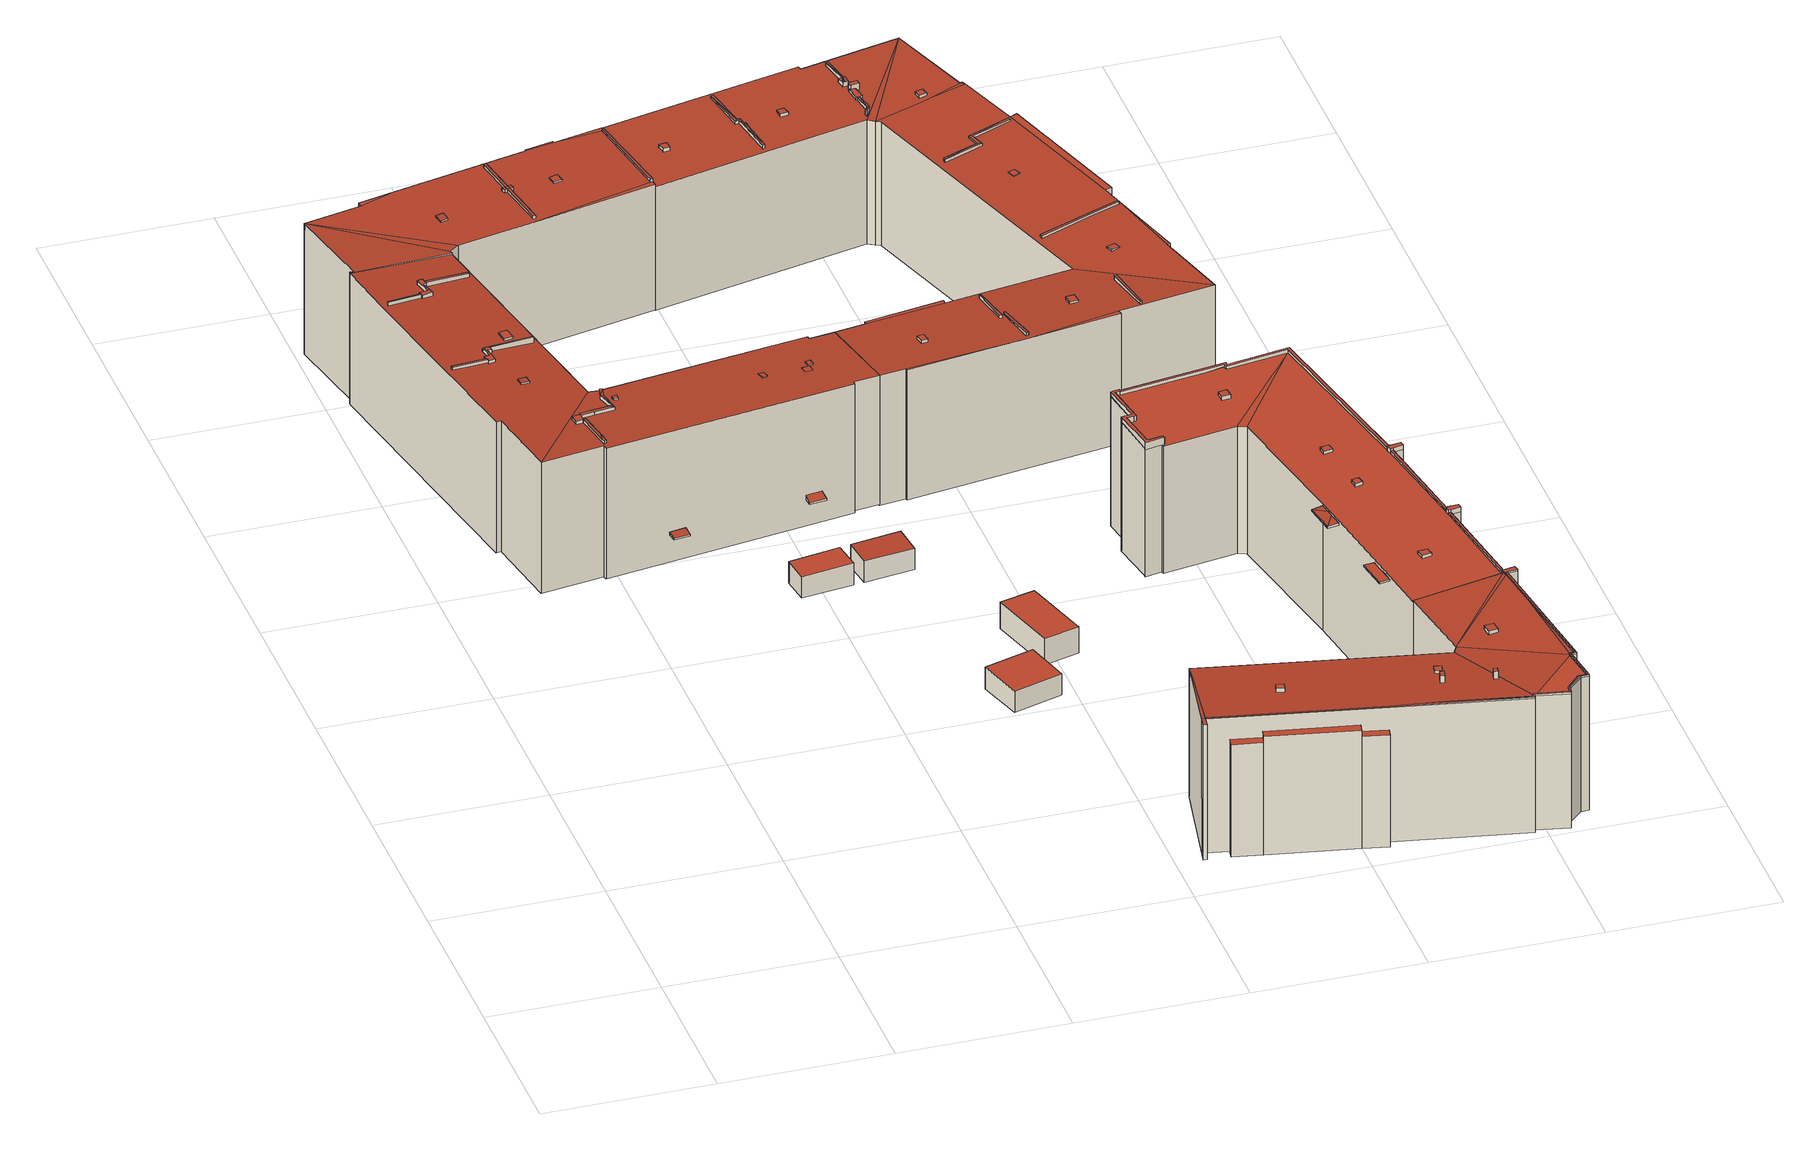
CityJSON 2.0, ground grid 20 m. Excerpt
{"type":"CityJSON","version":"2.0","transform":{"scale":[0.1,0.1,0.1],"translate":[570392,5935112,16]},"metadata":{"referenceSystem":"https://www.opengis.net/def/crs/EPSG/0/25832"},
"CityObjects":{
"building1":{"type":"Building","attributes":{"Grundfläche 2D":"1293.049714","Grundhöhe NN":"17.124"},"children":["building1-1","building1-2","building1-3","building1-4","building1-5","building1-6","building1-7","building1-8","building1-9","building1-10","building1-11","building1-12","building1-13","building1-14","building1-15","building1-16","building1-17","building1-18","building1-19","building1-20","building1-21"],"geometry":[{"type":"Solid","lod":"3","boundaries":[[[[0,1,2,3,4,5,6,7]],[[8,9,10,11,12,13,14,4,3,15,16,17]],[[18,13,12]],[[6,19,20,21,22,23,24,25,26]],[[27,22,21]],[[28,29,30]],[[31,22,27,28,30,32,33,34,35]],[[36,33,32]],[[33,37,38,34]],[[39,31,35]],[[40,41,42,43,44]],[[1,0,7,45,46]],[[2,1,46,47]],[[3,2,47,48]],[[15,3,48,49]],[[16,15,49,50]],[[8,17,16,50,51]],[[9,8,51,52]],[[10,9,52,53]],[[11,10,53,54]],[[12,11,54,55]],[[18,12,55,56]],[[13,18,56,57]],[[14,13,57,58]],[[4,14,58,59]],[[5,4,59,60]],[[20,19,6,26,7,6,5]],[[20,5,60,61,21]],[[27,21,61,62]],[[29,28,27,62,63]],[[30,29,63,64]],[[32,30,64,65]],[[36,32,65,66]],[[33,36,66,67]],[[37,33,67,68]],[[38,37,68,69]],[[34,38,69,70]],[[43,39,35,34,70,71]],[[39,43,42,31]],[[72,22,31,42,41,73]],[[74,24,23,22,72,75]],[[25,24,74,76]],[[26,25,76,45,7]],[[44,43,71,77]],[[40,44,77,78]],[[41,40,78,73]],[[71,70,69,68,67,66,65,64,63,62,61,60,59,58,57,56,55,54,53,52,51,50,49,48,47,46,45,76,74,75,72,73,78,77]]]],"semantics":{"surfaces":[{"type":"RoofSurface"},{"type":"WallSurface"},{"type":"GroundSurface"}],"values":[[0,0,0,0,0,0,0,0,0,0,0,1,1,1,1,1,1,1,1,1,1,1,1,1,1,1,1,1,1,1,1,1,1,1,1,1,1,1,1,1,1,1,1,1,1,1,2]]}}]},
"building1-1":{"type":"BuildingInstallation","parents":["building1"],"geometry":[{"type":"MultiSurface","lod":"3","boundaries":[[[79,80,81,82]],[[80,79,83,84]],[[82,81,85,86]],[[79,82,86,83]],[[81,80,84,85]]],"semantics":{"surfaces":[{"type":"RoofSurface"},{"type":"WallSurface"}],"values":[0,1,1,1,1]}}]},
"building1-2":{"type":"BuildingInstallation","parents":["building1"],"geometry":[{"type":"MultiSurface","lod":"3","boundaries":[[[87,88,89,90]],[[89,88,91]],[[88,87,92,91]],[[87,90,92]]],"semantics":{"surfaces":[{"type":"RoofSurface"},{"type":"WallSurface"}],"values":[0,1,1,1]}}]},
"building1-3":{"type":"BuildingInstallation","parents":["building1"],"geometry":[{"type":"MultiSurface","lod":"3","boundaries":[[[93,94,95,96]],[[97,98,94,93]],[[96,95,99,100]],[[93,96,100,97]],[[98,99,95,94]]],"semantics":{"surfaces":[{"type":"RoofSurface"},{"type":"WallSurface"}],"values":[0,1,1,1,1]}}]},
"building1-4":{"type":"BuildingInstallation","parents":["building1"],"geometry":[{"type":"MultiSurface","lod":"3","boundaries":[[[101,102,103,104]],[[105,106,104,103]],[[106,107,101,104]],[[102,101,107,108]],[[103,102,108,105]]],"semantics":{"surfaces":[{"type":"RoofSurface"},{"type":"WallSurface"}],"values":[0,1,1,1,1]}}]},
"building1-5":{"type":"BuildingInstallation","parents":["building1"],"geometry":[{"type":"MultiSurface","lod":"3","boundaries":[[[109,110,111,112]],[[113,109,112,114]],[[111,115,116,112]],[[116,117,114,112]],[[117,118,113,114]],[[113,118,119,110,109]],[[119,115,111,110]]],"semantics":{"surfaces":[{"type":"RoofSurface"},{"type":"WallSurface"}],"values":[0,0,1,1,1,1,1]}}]},
"building1-6":{"type":"BuildingInstallation","parents":["building1"],"geometry":[{"type":"MultiSurface","lod":"3","boundaries":[[[120,121,122,123]],[[123,122,124,125]],[[120,123,125,126]],[[121,120,126,127]],[[122,121,127,124]]],"semantics":{"surfaces":[{"type":"RoofSurface"},{"type":"WallSurface"}],"values":[0,1,1,1,1]}}]},
"building1-7":{"type":"BuildingInstallation","parents":["building1"],"geometry":[{"type":"MultiSurface","lod":"3","boundaries":[[[128,129,130,131]],[[131,130,132,133]],[[128,131,133,134]],[[129,128,134,135]],[[130,129,135,132]]],"semantics":{"surfaces":[{"type":"RoofSurface"},{"type":"WallSurface"}],"values":[0,1,1,1,1]}}]},
"building1-8":{"type":"BuildingInstallation","parents":["building1"],"geometry":[{"type":"MultiSurface","lod":"3","boundaries":[[[136,137,138,139]],[[140,141,142,143,138,137,144,145,146,147,148,149]],[[150,151,149,148]],[[152,153,137,136]],[[153,154,144,137]],[[154,155,145,144]],[[155,156,146,145]],[[156,157,147,146]],[[157,158,148,147]],[[150,148,158,159]],[[151,150,159,160]],[[160,161,149,151]],[[161,162,140,149]],[[162,163,141,140]],[[163,164,142,141]],[[164,165,143,142]],[[165,166,138,143]],[[166,167,139,138]],[[167,152,136,139]]],"semantics":{"surfaces":[{"type":"RoofSurface"},{"type":"WallSurface"}],"values":[0,0,0,1,1,1,1,1,1,1,1,1,1,1,1,1,1,1,1]}}]},
"building1-9":{"type":"BuildingInstallation","parents":["building1"],"geometry":[{"type":"MultiSurface","lod":"3","boundaries":[[[168,169,170,171]],[[172,173,171,170,174,175,176,177,178,179,180,181]],[[178,182,183,179]],[[184,180,179]],[[185,186,169,168]],[[186,187,170,169]],[[187,188,174,170]],[[188,189,175,174]],[[189,190,176,175]],[[190,191,177,176]],[[191,192,178,177]],[[192,193,182,178]],[[193,194,183,182]],[[183,194,195,184,179]],[[184,195,196,181,180]],[[181,196,197,173,172]],[[197,198,171,173]],[[198,185,168,171]]],"semantics":{"surfaces":[{"type":"RoofSurface"},{"type":"WallSurface"}],"values":[0,0,0,0,1,1,1,1,1,1,1,1,1,1,1,1,1,1]}}]},
"building1-10":{"type":"BuildingInstallation","parents":["building1"],"geometry":[{"type":"MultiSurface","lod":"3","boundaries":[[[199,200,201]],[[200,202,201]],[[203,202,200]],[[204,205,203]],[[205,206,203]],[[206,202,203]],[[205,207,208,209,210,211,206]],[[212,213,199,201]],[[213,214,200,199]],[[214,215,203,200]],[[215,216,204,203]],[[216,217,205,204]],[[207,205,217,218]],[[208,207,218,219]],[[219,220,209,208]],[[220,221,210,209]],[[221,222,206,211,210]],[[222,223,202,206]],[[223,212,201,202]]],"semantics":{"surfaces":[{"type":"RoofSurface"},{"type":"WallSurface"}],"values":[0,0,0,0,0,0,0,1,1,1,1,1,1,1,1,1,1,1,1]}}]},
"building1-11":{"type":"BuildingInstallation","parents":["building1"],"geometry":[{"type":"MultiSurface","lod":"3","boundaries":[[[224,225,226,227]],[[228,229,227,226]],[[224,227,229,230]],[[230,231,225,224]],[[226,225,231,228]]],"semantics":{"surfaces":[{"type":"RoofSurface"},{"type":"WallSurface"}],"values":[0,1,1,1,1]}}]},
"building1-12":{"type":"BuildingInstallation","parents":["building1"],"geometry":[{"type":"MultiSurface","lod":"3","boundaries":[[[232,233,234,235]],[[235,234,236,237]],[[232,235,237,238]],[[233,232,238,239]],[[234,233,239,236]]],"semantics":{"surfaces":[{"type":"RoofSurface"},{"type":"WallSurface"}],"values":[0,1,1,1,1]}}]},
"building1-13":{"type":"BuildingInstallation","parents":["building1"],"geometry":[{"type":"MultiSurface","lod":"3","boundaries":[[[240,241,242,243]],[[243,242,244,245]],[[240,243,245,246]],[[241,240,246,247]],[[242,241,247,244]]],"semantics":{"surfaces":[{"type":"RoofSurface"},{"type":"WallSurface"}],"values":[0,1,1,1,1]}}]},
"building1-14":{"type":"BuildingInstallation","parents":["building1"],"geometry":[{"type":"MultiSurface","lod":"3","boundaries":[[[248,249,250,251]],[[252,249,248,253]],[[254,255,252,253,256]],[[251,250,257,258]],[[258,259,248,251]],[[256,253,260,261]],[[254,256,261,262]],[[263,252,255,254,262,264]],[[257,250,249,265]]],"semantics":{"surfaces":[{"type":"RoofSurface"},{"type":"WallSurface"}],"values":[0,0,0,1,1,1,1,1,1]}}]},
"building1-15":{"type":"BuildingInstallation","parents":["building1"],"geometry":[{"type":"MultiSurface","lod":"3","boundaries":[[[266,267,268,269,270,271]],[[269,268,32,272]],[[273,274,266,271,270,269,272,275]],[[267,266,274,30]],[[268,267,30,32]]],"semantics":{"surfaces":[{"type":"RoofSurface"},{"type":"WallSurface"}],"values":[0,1,1,1,1]}}]},
"building1-16":{"type":"BuildingInstallation","parents":["building1"],"geometry":[{"type":"MultiSurface","lod":"3","boundaries":[[[249,252,276,277,278,279]],[[263,280,276,252]],[[280,281,277,276]],[[281,282,278,277]],[[282,283,279,278]],[[283,265,249,279]]],"semantics":{"surfaces":[{"type":"RoofSurface"},{"type":"WallSurface"}],"values":[0,1,1,1,1,1]}}]},
"building1-17":{"type":"BuildingInstallation","parents":["building1"],"geometry":[{"type":"MultiSurface","lod":"3","boundaries":[[[284,253,248,285]],[[286,260,253,284]],[[259,287,285,248]],[[287,286,284,285]]],"semantics":{"surfaces":[{"type":"RoofSurface"},{"type":"WallSurface"}],"values":[0,1,1,1]}}]},
"building1-18":{"type":"BuildingInstallation","parents":["building1"],"geometry":[{"type":"MultiSurface","lod":"3","boundaries":[[[288,289,290,291]],[[292,293,291,290]],[[293,294,288,291]],[[294,295,289,288]],[[295,292,290,289]],[[295,294,293,292]]],"semantics":{"surfaces":[{"type":"RoofSurface"},{"type":"WallSurface"},{"type":"OuterCeilingSurface"}],"values":[0,1,1,1,1,2]}}]},
"building1-19":{"type":"BuildingInstallation","parents":["building1"],"geometry":[{"type":"MultiSurface","lod":"3","boundaries":[[[296,297,298,299]],[[300,301,299,298]],[[301,302,296,299]],[[302,303,297,296]],[[303,300,298,297]],[[303,302,301,300]]],"semantics":{"surfaces":[{"type":"RoofSurface"},{"type":"WallSurface"},{"type":"OuterCeilingSurface"}],"values":[0,1,1,1,1,2]}}]},
"building1-20":{"type":"BuildingInstallation","parents":["building1"],"geometry":[{"type":"MultiSurface","lod":"3","boundaries":[[[304,305,306,307]],[[308,309,306,305]],[[309,310,307,306]],[[310,311,304,307]],[[311,308,305,304]],[[308,311,310,309]]],"semantics":{"surfaces":[{"type":"RoofSurface"},{"type":"WallSurface"},{"type":"OuterCeilingSurface"}],"values":[0,1,1,1,1,2]}}]},
"building1-21":{"type":"BuildingInstallation","parents":["building1"],"geometry":[{"type":"MultiSurface","lod":"3","boundaries":[[[312,313,314,315]],[[316,317,315,314]],[[317,318,312,315]],[[318,319,313,312]],[[319,316,314,313]],[[319,318,317,316]]],"semantics":{"surfaces":[{"type":"RoofSurface"},{"type":"WallSurface"},{"type":"OuterCeilingSurface"}],"values":[0,1,1,1,1,2]}}]},
"building2":{"type":"Building","attributes":{"Grundfläche 2D":"20.736414","Grundhöhe NN":"17.779"},"geometry":[{"type":"Solid","lod":"3","boundaries":[[[[320,321,322,323]],[[324,325,323,322]],[[325,326,320,323]],[[326,327,321,320]],[[327,324,322,321]],[[327,326,325,324]]]],"semantics":{"surfaces":[{"type":"RoofSurface"},{"type":"WallSurface"},{"type":"GroundSurface"}],"values":[[0,1,1,1,1,2]]}}]},
"building3":{"type":"Building","attributes":{"Grundfläche 2D":"34.767350","Grundhöhe NN":"17.342"},"geometry":[{"type":"Solid","lod":"3","boundaries":[[[[328,329,330,331]],[[332,333,331,330]],[[333,334,328,331]],[[334,335,329,328]],[[335,332,330,329]],[[335,334,333,332]]]],"semantics":{"surfaces":[{"type":"RoofSurface"},{"type":"WallSurface"},{"type":"GroundSurface"}],"values":[[0,1,1,1,1,2]]}}]},
"building4":{"type":"Building","attributes":{"Grundfläche 2D":"20.119684","Grundhöhe NN":"17.721"},"geometry":[{"type":"Solid","lod":"3","boundaries":[[[[336,337,338,339]],[[340,341,339,338]],[[341,342,336,339]],[[342,343,337,336]],[[343,340,338,337]],[[343,342,341,340]]]],"semantics":{"surfaces":[{"type":"RoofSurface"},{"type":"WallSurface"},{"type":"GroundSurface"}],"values":[[0,1,1,1,1,2]]}}]},
"building5":{"type":"Building","attributes":{"Grundfläche 2D":"37.606530","Grundhöhe NN":"17.385"},"geometry":[{"type":"Solid","lod":"3","boundaries":[[[[344,345,346,347]],[[348,349,347,346]],[[349,350,344,347]],[[350,351,345,344]],[[351,348,346,345]],[[351,350,349,348]]]],"semantics":{"surfaces":[{"type":"RoofSurface"},{"type":"WallSurface"},{"type":"GroundSurface"}],"values":[[0,1,1,1,1,2]]}}]},
"building6":{"type":"Building","attributes":{"Grundfläche 2D":"20.871420","Grundhöhe NN":"17.560"},"geometry":[{"type":"Solid","lod":"3","boundaries":[[[[352,353,354,355]],[[356,357,355,354]],[[357,358,352,355]],[[358,359,353,352]],[[359,356,354,353]],[[359,358,357,356]]]],"semantics":{"surfaces":[{"type":"RoofSurface"},{"type":"WallSurface"},{"type":"GroundSurface"}],"values":[[0,1,1,1,1,2]]}}]},
"building7":{"type":"Building","attributes":{"Grundfläche 2D":"1293.870476","Grundhöhe NN":"16.633"},"children":["building7-1","building7-2","building7-3","building7-4","building7-5","building7-6","building7-7","building7-8","building7-9","building7-10","building7-11","building7-12","building7-13","building7-14","building7-15","building7-16","building7-17","building7-18"],"geometry":[{"type":"MultiSurface","lod":"3","boundaries":[[[360,361,362,363,364,365,366,367,368,369,370,371,372,373,374,375,376,377,378,379,380,381,382,383]],[[384,385,386,387,388,361,360]],[[389,390,391]],[[391,390,392,393,394,395,396,397,398,399,400,401,402]],[[390,403,404,392]],[[393,405,406,394]],[[396,407,397]],[[408,409,410]],[[411,412,407,396,413,414,409,408,415,416,417,418,419,420,421,422,423,424,425,426,427,428]],[[429,430,431,432,433,434,435,436,437,438,439,440]],[[441,442,443]],[[443,444,445,446,447,448,449,450,451,452]],[[443,442,444]],[[453,449,448]],[[454,455,456,457,458,459]],[[460,461,462,451,450,456,455]],[[463,464,465,466]],[[461,463,466,467,462]],[[468,469,470,471,472,473]],[[474,470,469,462,467]],[[475,462,469]],[[476,477,478,479]],[[386,480,481,482,387]],[[483,484,485,486]],[[487,488,489,490]],[[474,467,466,372,371,370]],[[466,465,464,374,373,372]],[[376,375,374,464,463,461]],[[460,455,454,377,376,461]],[[378,377,454,459]],[[379,378,459,458]],[[380,379,458,457]],[[457,456,450,381,380]],[[450,449,453,383,382,381]],[[453,448,360,383]],[[446,445,385]],[[360,448,447,446,385,384]],[[445,444,385]],[[444,442,386,385]],[[387,491,492,361,388]],[[492,493,362,361]],[[493,494,363,362]],[[494,495,364,363]],[[495,496,365,364]],[[496,497,366,365]],[[497,498,367,366]],[[498,499,368,367]],[[499,470,369,368]],[[500,435,434,394]],[[501,436,435,500]],[[501,502,437,436]],[[502,416,438,437]],[[410,440,439,415,408]],[[414,429,440,410,409]],[[414,413,396,431,430,429]],[[396,395,432,431]],[[390,389,503,504]],[[403,390,504,505]],[[405,393,506,507]],[[404,403,505,508]],[[392,404,508,509]],[[393,392,509,506]],[[406,405,507,510]],[[394,406,510,511]],[[512,500,394,511,513,514]],[[500,512,514,513,515,501]],[[502,501,515,516]],[[416,502,516,517]],[[417,416,517,518]],[[519,419,418,417,518,520]],[[421,420,419,519,521]],[[423,422,421,521,522]],[[523,426,425,424,423,522,524]],[[428,427,426,523,525]],[[526,407,412,411,527,528]],[[397,407,526,529]],[[411,428,525,527]],[[398,397,529,530,531,532]],[[531,530,533,534,401,400,399,398,532]],[[441,443,452,535,536]],[[490,489,479,478,485,484,537,538,492,491,539,540]],[[493,492,538,541]],[[494,493,541,542]],[[495,494,542,543]],[[496,495,543,544]],[[497,496,544,545]],[[498,497,545,546]],[[499,498,546,547]],[[470,499,547,548]],[[471,470,548,549]],[[472,471,549,550]],[[473,472,550,503]],[[473,503,389,551]],[[473,551,389,391,552,468]],[[468,552,391,402,469]],[[469,402,401,475]],[[475,401,534,553,462]],[[451,462,553,554]],[[452,451,554,535]],[[479,489,488,476]],[[477,476,488,555,556,486]],[[477,486,485,478]],[[539,491,387,482,557]],[[386,442,441,480]],[[480,441,536,558,481]],[[482,481,558,557]],[[483,486,556,559]],[[484,483,559,537]],[[540,560,487,490]],[[488,487,560,555]],[[520,518,517,516,515,513,511,510,507,506,509,508,505,504,503,550,549,548,547,546,545,544,543,542,541,538,537,559,556,555,560,540,539,557,558,536,535,554,553,534,533,530,529,526,528,527,525,523,524,522,521,519]]],"semantics":{"surfaces":[{"type":"RoofSurface"},{"type":"WallSurface"},{"type":"GroundSurface"}],"values":[0,0,0,0,0,0,0,0,0,0,0,0,0,0,0,0,0,0,0,0,0,0,0,0,0,1,1,1,1,1,1,1,1,1,1,1,1,1,1,1,1,1,1,1,1,1,1,1,1,1,1,1,1,1,1,1,1,1,1,1,1,1,1,1,1,1,1,1,1,1,1,1,1,1,1,1,1,1,1,1,1,1,1,1,1,1,1,1,1,1,1,1,1,1,1,1,1,1,1,1,1,1,1,1,1,1,1,1,1,1,2]}}]},
"building7-1":{"type":"BuildingInstallation","parents":["building7"],"geometry":[{"type":"MultiSurface","lod":"3","boundaries":[[[561,562,563,564]],[[564,563,565,566]],[[561,564,566,567]],[[562,561,567,568]],[[568,565,563,562]]],"semantics":{"surfaces":[{"type":"RoofSurface"},{"type":"WallSurface"}],"values":[0,1,1,1,1]}}]},
"building7-2":{"type":"BuildingInstallation","parents":["building7"],"geometry":[{"type":"MultiSurface","lod":"3","boundaries":[[[569,570,571,572]],[[571,570,573,574]],[[392,393,569,572]]],"semantics":{"surfaces":[{"type":"RoofSurface"},{"type":"WallSurface"}],"values":[0,1,1]}}]},
"building7-3":{"type":"BuildingInstallation","parents":["building7"],"geometry":[{"type":"MultiSurface","lod":"3","boundaries":[[[575,576,577,578]],[[578,577,579,580]],[[575,578,580,581]],[[581,582,576,575]],[[577,576,582,579]]],"semantics":{"surfaces":[{"type":"RoofSurface"},{"type":"WallSurface"}],"values":[0,1,1,1,1]}}]},
"building7-4":{"type":"BuildingInstallation","parents":["building7"],"geometry":[{"type":"MultiSurface","lod":"3","boundaries":[[[583,584,585,586,587,588,589,590]],[[405,406,585,584]],[[394,434,433,432,395,591,589,588,587,586,585,406]],[[590,589,591,573]],[[570,590,573]],[[570,569,583,590]],[[583,569,393]],[[393,405,584,583]]],"semantics":{"surfaces":[{"type":"RoofSurface"},{"type":"WallSurface"}],"values":[0,1,1,1,1,1,1,1]}}]},
"building7-5":{"type":"BuildingInstallation","parents":["building7"],"geometry":[{"type":"MultiSurface","lod":"3","boundaries":[[[592,593,594,595]],[[595,594,596,597]],[[592,595,597,598]],[[593,592,598,599]],[[594,593,599,596]]],"semantics":{"surfaces":[{"type":"RoofSurface"},{"type":"WallSurface"}],"values":[0,1,1,1,1]}}]},
"building7-6":{"type":"BuildingInstallation","parents":["building7"],"geometry":[{"type":"MultiSurface","lod":"3","boundaries":[[[600,601,602,603]],[[603,602,604,605]],[[600,603,605,606]],[[601,600,606,607]],[[602,601,607,604]]],"semantics":{"surfaces":[{"type":"RoofSurface"},{"type":"WallSurface"}],"values":[0,1,1,1,1]}}]},
"building7-7":{"type":"BuildingInstallation","parents":["building7"],"geometry":[{"type":"MultiSurface","lod":"3","boundaries":[[[608,552,551,609]],[[552,608,610,391]],[[391,389,551,552]],[[389,390,609,551]]],"semantics":{"surfaces":[{"type":"RoofSurface"},{"type":"WallSurface"}],"values":[0,1,1,1]}}]},
"building7-8":{"type":"BuildingInstallation","parents":["building7"],"geometry":[{"type":"MultiSurface","lod":"3","boundaries":[[[611,612,613,614,615,616]],[[608,609,613,612]],[[403,614,613,609,390]],[[403,404,615,614]],[[404,392,616,615]],[[572,616,392]],[[572,571,611,616]],[[574,610,608,612,611,571]]],"semantics":{"surfaces":[{"type":"RoofSurface"},{"type":"WallSurface"}],"values":[0,1,1,1,1,1,1,1]}}]},
"building7-9":{"type":"BuildingInstallation","parents":["building7"],"geometry":[{"type":"MultiSurface","lod":"3","boundaries":[[[617,618,619,620,621,622,623,624,625,626,627,628,629,630,631,632,633,634,635]],[[636,637,625,624]],[[638,639,640,628,627,626,625,637]],[[629,628,640,641]],[[641,642,630,629]],[[631,630,642,643]],[[632,631,643,644]],[[415,439,633,632,644]],[[634,633,439,438,416,417]],[[417,418,419,617,635,634]],[[420,421,618,617,419]],[[422,423,619,618,421]],[[424,425,426,621,620,619,423]],[[427,428,645,636,624,623,622,621,426]]],"semantics":{"surfaces":[{"type":"RoofSurface"},{"type":"WallSurface"}],"values":[0,1,1,1,1,1,1,1,1,1,1,1,1,1]}}]},
"building7-10":{"type":"BuildingInstallation","parents":["building7"],"geometry":[{"type":"MultiSurface","lod":"3","boundaries":[[[646,647,648,649]],[[649,648,650,651]],[[646,649,651,652]],[[647,646,652,653]],[[648,647,653,650]]],"semantics":{"surfaces":[{"type":"RoofSurface"},{"type":"WallSurface"}],"values":[0,1,1,1,1]}}]},
"building7-11":{"type":"BuildingInstallation","parents":["building7"],"geometry":[{"type":"MultiSurface","lod":"3","boundaries":[[[654,655,656,657]],[[657,656,658,659]],[[654,657,659,660]],[[655,654,660,661]],[[656,655,661,658]]],"semantics":{"surfaces":[{"type":"RoofSurface"},{"type":"WallSurface"}],"values":[0,1,1,1,1]}}]},
"building7-12":{"type":"BuildingInstallation","parents":["building7"],"geometry":[{"type":"MultiSurface","lod":"3","boundaries":[[[662,663,664,665]],[[665,664,666,667]],[[662,665,667,668]],[[663,662,668,669]],[[664,663,669,666]]],"semantics":{"surfaces":[{"type":"RoofSurface"},{"type":"WallSurface"}],"values":[0,1,1,1,1]}}]},
"building7-13":{"type":"BuildingInstallation","parents":["building7"],"geometry":[{"type":"MultiSurface","lod":"3","boundaries":[[[670,671,672,673]],[[674,671,670,675]],[[674,676,672,671]],[[676,677,673,672]],[[675,670,673,677]]],"semantics":{"surfaces":[{"type":"RoofSurface"},{"type":"WallSurface"}],"values":[0,1,1,1,1]}}]},
"building7-14":{"type":"BuildingInstallation","parents":["building7"],"geometry":[{"type":"MultiSurface","lod":"3","boundaries":[[[678,679,680,681]],[[681,680,682,683]],[[678,681,683,684]],[[679,678,684,685]],[[680,679,685,682]]],"semantics":{"surfaces":[{"type":"RoofSurface"},{"type":"WallSurface"}],"values":[0,1,1,1,1]}}]},
"building7-15":{"type":"BuildingInstallation","parents":["building7"],"geometry":[{"type":"MultiSurface","lod":"3","boundaries":[[[686,687,370,369,688,689,690]],[[691,474,370,687]],[[470,471,688,369]],[[471,472,689,688]],[[472,473,690,689]],[[468,686,690,473]],[[469,691,687,686,468]]],"semantics":{"surfaces":[{"type":"RoofSurface"},{"type":"WallSurface"}],"values":[0,1,1,1,1,1,1]}}]},
"building7-16":{"type":"BuildingInstallation","parents":["building7"],"geometry":[{"type":"MultiSurface","lod":"3","boundaries":[[[692,693,694,695,696,697]],[[696,695,698,699]],[[697,696,699,700]],[[692,697,700,701]],[[694,693,692,701,698,695]],[[700,699,698,701]]],"semantics":{"surfaces":[{"type":"RoofSurface"},{"type":"WallSurface"},{"type":"OuterCeilingSurface"}],"values":[0,1,1,1,1,2]}}]},
"building7-17":{"type":"BuildingInstallation","parents":["building7"],"geometry":[{"type":"MultiSurface","lod":"3","boundaries":[[[702,703,704]],[[705,703,702,706]],[[705,706,532]],[[702,704,707,531,706]],[[531,532,706]],[[705,532,531,708]],[[703,705,708,709]],[[704,703,709,707]],[[531,707,709,708]]],"semantics":{"surfaces":[{"type":"RoofSurface"},{"type":"WallSurface"},{"type":"OuterCeilingSurface"}],"values":[0,0,0,1,1,1,1,1,2]}}]},
"building7-18":{"type":"BuildingInstallation","parents":["building7"],"geometry":[{"type":"MultiSurface","lod":"3","boundaries":[[[710,711,712,713,512,714]],[[715,514,512,713]],[[514,716,714,512]],[[716,717,710,714]],[[717,718,711,710]],[[718,719,712,711]],[[719,715,713,712]],[[715,719,718,717,716,514]]],"semantics":{"surfaces":[{"type":"RoofSurface"},{"type":"WallSurface"},{"type":"OuterCeilingSurface"}],"values":[0,1,1,1,1,1,1,2]}}]},
"building8":{"type":"Building","attributes":{"Grundfläche 2D":"1310.172538","Grundhöhe NN":"17.004"},"children":["building8-1","building8-2","building8-3","building8-4","building8-5","building8-6","building8-7","building8-8","building8-9","building8-10","building8-11","building8-12","building8-13","building8-14","building8-15","building8-16","building8-17","building8-18"],"geometry":[{"type":"Solid","lod":"3","boundaries":[[[[720,721,722,723,724,725,726,727,728,729]],[[730,727,726]],[[731,727,730,732,733]],[[734,731,733]],[[735,731,734]],[[736,734,733,732,730,737,738,739,740,741,742]],[[743,744,745,746]],[[747,748,749,739,738,743,746,11,10]],[[750,748,747]],[[751,749,748]],[[752,741,740]],[[742,753,754,736]],[[723,722,755,756]],[[724,723,756,757]],[[725,724,757,758]],[[722,721,759,755]],[[760,726,725,758]],[[730,726,760,761]],[[735,734,762,763]],[[731,735,763,764]],[[727,731,764,765]],[[728,727,765,766]],[[729,728,766,767]],[[721,720,729,767,759]],[[737,730,761,768]],[[738,737,768,769]],[[743,738,769,770]],[[744,743,770,771]],[[745,744,771,772]],[[746,745,772,773]],[[11,746,773,774]],[[10,11,774,775]],[[747,10,775,776]],[[750,747,776,777]],[[751,748,750,777,778]],[[749,751,778,779]],[[739,749,779,780]],[[740,739,780,781]],[[752,740,781,782]],[[742,741,752,782,783]],[[753,742,783,784]],[[754,753,784,785]],[[736,754,785,786]],[[734,736,786,762]],[[761,760,758,757,756,755,759,767,766,765,764,763,762,786,785,784,783,782,781,780,779,778,777,776,775,774,773,772,771,770,769,768]]]],"semantics":{"surfaces":[{"type":"RoofSurface"},{"type":"WallSurface"},{"type":"GroundSurface"}],"values":[[0,0,0,0,0,0,0,0,0,0,0,0,1,1,1,1,1,1,1,1,1,1,1,1,1,1,1,1,1,1,1,1,1,1,1,1,1,1,1,1,1,1,1,1,2]]}}]},
"building8-1":{"type":"BuildingInstallation","parents":["building8"],"geometry":[{"type":"MultiSurface","lod":"3","boundaries":[[[787,788,789,790]],[[788,787,791]],[[792,793,791,787,790,794]],[[793,795,788,791]],[[795,796,789,788]]],"semantics":{"surfaces":[{"type":"RoofSurface"},{"type":"WallSurface"}],"values":[0,0,1,1,1]}}]},
"building8-2":{"type":"BuildingInstallation","parents":["building8"],"geometry":[{"type":"MultiSurface","lod":"3","boundaries":[[[797,798,799,800,801]],[[802,803,804,799,798,797,805]],[[800,799,804,806,807,808]],[[808,809,801,800]],[[809,805,797,801]]],"semantics":{"surfaces":[{"type":"RoofSurface"},{"type":"WallSurface"}],"values":[0,1,1,1,1]}}]},
"building8-3":{"type":"BuildingInstallation","parents":["building8"],"geometry":[{"type":"MultiSurface","lod":"3","boundaries":[[[810,811,812,813]],[[813,812,814,815]],[[810,813,815,816]],[[811,810,816,817]],[[812,811,817,814]]],"semantics":{"surfaces":[{"type":"RoofSurface"},{"type":"WallSurface"}],"values":[0,1,1,1,1]}}]},
"building8-4":{"type":"BuildingInstallation","parents":["building8"],"geometry":[{"type":"MultiSurface","lod":"3","boundaries":[[[818,819,820]],[[821,819,818]],[[821,822,823,819]],[[822,824,825,823]],[[824,826,827,825]],[[828,829,826]],[[829,830,826]],[[830,827,826]],[[830,831,832,827]],[[818,820,833,834]],[[834,835,821,818]],[[822,821,835,836]],[[836,837,838,828,826,824,822]],[[838,839,829,828]],[[839,840,830,829]],[[840,841,831,830]],[[841,842,832,831]],[[842,843,827,832]],[[827,843,844,823,825]],[[844,845,819,823]],[[845,833,820,819]]],"semantics":{"surfaces":[{"type":"RoofSurface"},{"type":"WallSurface"}],"values":[0,0,0,0,0,0,0,0,0,1,1,1,1,1,1,1,1,1,1,1,1]}}]},
"building8-5":{"type":"BuildingInstallation","parents":["building8"],"geometry":[{"type":"MultiSurface","lod":"3","boundaries":[[[846,847,848]],[[849,847,846]],[[850,846,851]],[[849,846,850]],[[852,853,846,848]],[[853,854,851,846]],[[854,855,850,851]],[[855,856,849,850]],[[856,857,847,849]]],"semantics":{"surfaces":[{"type":"RoofSurface"},{"type":"WallSurface"}],"values":[0,0,0,0,1,1,1,1,1]}}]},
"building8-6":{"type":"BuildingInstallation","parents":["building8"],"geometry":[{"type":"MultiSurface","lod":"3","boundaries":[[[858,859,860,790]],[[858,790,789]],[[861,789,862]],[[858,789,861]],[[863,794,790,860]],[[796,864,862,789]],[[864,865,861,862]],[[861,865,866,859,858]],[[866,863,860,859]]],"semantics":{"surfaces":[{"type":"RoofSurface"},{"type":"WallSurface"}],"values":[0,0,0,0,1,1,1,1,1]}}]},
"building8-7":{"type":"BuildingInstallation","parents":["building8"],"geometry":[{"type":"MultiSurface","lod":"3","boundaries":[[[867,868,869,870,806,804,803,871,872]],[[802,873,871,803]],[[873,874,875,867,872,871]],[[852,848,847,857,876,870,869,868,867,875]],[[876,807,806,870]]],"semantics":{"surfaces":[{"type":"RoofSurface"},{"type":"WallSurface"}],"values":[0,1,1,1,1]}}]},
"building8-8":{"type":"BuildingInstallation","parents":["building8"],"geometry":[{"type":"MultiSurface","lod":"3","boundaries":[[[877,878,879,880]],[[880,879,881,882]],[[882,883,877,880]],[[878,877,883,884]],[[884,881,879,878]]],"semantics":{"surfaces":[{"type":"RoofSurface"},{"type":"WallSurface"}],"values":[0,1,1,1,1]}}]},
"building8-9":{"type":"BuildingInstallation","parents":["building8"],"geometry":[{"type":"MultiSurface","lod":"3","boundaries":[[[885,886,887,888]],[[888,887,889,890]],[[890,891,885,888]],[[891,892,886,885]],[[887,886,892,889]]],"semantics":{"surfaces":[{"type":"RoofSurface"},{"type":"WallSurface"}],"values":[0,1,1,1,1]}}]},
"building8-10":{"type":"BuildingInstallation","parents":["building8"],"geometry":[{"type":"MultiSurface","lod":"3","boundaries":[[[893,894,895,896,897,898,899,900]],[[901,902,898,897,896]],[[903,900,899,898,902,904]],[[903,905,893,900]],[[894,893,905,906,901,896,895]]],"semantics":{"surfaces":[{"type":"RoofSurface"},{"type":"WallSurface"}],"values":[0,1,1,1,1]}}]},
"building8-11":{"type":"BuildingInstallation","parents":["building8"],"geometry":[{"type":"MultiSurface","lod":"3","boundaries":[[[907,908,909,910]],[[910,909,911,912]],[[907,910,912,913]],[[908,907,913,914]],[[909,908,914,911]]],"semantics":{"surfaces":[{"type":"RoofSurface"},{"type":"WallSurface"}],"values":[0,1,1,1,1]}}]},
"building8-12":{"type":"BuildingInstallation","parents":["building8"],"geometry":[{"type":"MultiSurface","lod":"3","boundaries":[[[915,916,917,918]],[[918,917,919,920]],[[915,918,920,921]],[[916,915,921,922]],[[917,916,922,919]]],"semantics":{"surfaces":[{"type":"RoofSurface"},{"type":"WallSurface"}],"values":[0,1,1,1,1]}}]},
"building8-13":{"type":"BuildingInstallation","parents":["building8"],"geometry":[{"type":"MultiSurface","lod":"3","boundaries":[[[923,924,925,926]],[[926,925,927,928]],[[923,926,928,929]],[[924,923,929,930]],[[925,924,930,927]]],"semantics":{"surfaces":[{"type":"RoofSurface"},{"type":"WallSurface"}],"values":[0,1,1,1,1]}}]},
"building8-14":{"type":"BuildingInstallation","parents":["building8"],"geometry":[{"type":"MultiSurface","lod":"3","boundaries":[[[931,932,933,934]],[[934,933,935,936]],[[931,934,936,937]],[[932,931,937,938]],[[933,932,938,935]]],"semantics":{"surfaces":[{"type":"RoofSurface"},{"type":"WallSurface"}],"values":[0,1,1,1,1]}}]},
"building8-15":{"type":"BuildingInstallation","parents":["building8"],"geometry":[{"type":"MultiSurface","lod":"3","boundaries":[[[939,940,941,942,943]],[[944,941,940,945]],[[944,946,942,941]],[[946,947,948,939,943,942]],[[948,945,940,939]]],"semantics":{"surfaces":[{"type":"RoofSurface"},{"type":"WallSurface"}],"values":[0,1,1,1,1]}}]},
"building8-16":{"type":"BuildingInstallation","parents":["building8"],"geometry":[{"type":"MultiSurface","lod":"3","boundaries":[[[949,950,951,952,953]],[[954,955,953,952]],[[955,956,949,953]],[[949,956,957,951,950]],[[957,954,952,951]]],"semantics":{"surfaces":[{"type":"RoofSurface"},{"type":"WallSurface"}],"values":[0,1,1,1,1]}}]},
"building8-17":{"type":"BuildingInstallation","parents":["building8"],"geometry":[{"type":"MultiSurface","lod":"3","boundaries":[[[958,959,960]],[[961,958,960,962,963]],[[964,961,963,965]],[[966,965,967]],[[964,965,966]],[[968,969,960,959]],[[969,970,971,963,962,960]],[[971,972,965,963]],[[972,973,967,965]],[[973,974,966,967]],[[974,975,964,966]],[[975,976,961,964]],[[976,977,968,959,958,961]]],"semantics":{"surfaces":[{"type":"RoofSurface"},{"type":"WallSurface"}],"values":[0,0,0,0,0,1,1,1,1,1,1,1,1]}}]},
"building8-18":{"type":"BuildingInstallation","parents":["building8"],"geometry":[{"type":"MultiSurface","lod":"3","boundaries":[[[978,979,980,981,982]],[[983,984,982,981]],[[982,984,985,979,978]],[[985,986,980,979]],[[986,983,981,980]]],"semantics":{"surfaces":[{"type":"RoofSurface"},{"type":"WallSurface"}],"values":[0,1,1,1,1]}}]}
},
"vertices":[
[39,1124,178],[87,868,178],[93,869,178],[109,777,178],[203,909,169],[146,1213,169],[29,1197,178],[26,1196,178],[478,828,176],[478,832,176],[509,836,176],[492,944,168],[462,940,168],[461,945,167],[215,908,169],[183,788,178],[184,783,178],[439,822,176],[462,945,167],[31,1197,178],[146,1213,171],[145,1216,171],[9,1306,178],[31,1199,178],[31,1198,178],[26,1198,179],[26,1196,179],[157,1225,171],[250,1245,171],[395,1277,171],[394,1283,171],[78,1321,178],[371,1385,178],[313,1379,178],[280,1372,178],[121,1337,178],[370,1391,178],[312,1381,178],[279,1374,178],[77,1327,178],[57,1326,121],[59,1317,121],[78,1321,121],[77,1327,121],[77,1330,121],[26,1196,11],[87,868,11],[93,869,11],[109,777,11],[183,788,11],[184,783,11],[478,828,11],[478,832,11],[509,836,11],[492,944,11],[462,940,11],[462,945,11],[461,945,11],[215,908,11],[203,909,11],[146,1213,11],[145,1216,11],[157,1225,11],[395,1277,11],[394,1283,11],[371,1385,11],[370,1391,11],[313,1379,11],[312,1381,11],[279,1374,11],[280,1372,11],[77,1327,11],[9,1306,11],[59,1317,11],[31,1198,11],[31,1199,11],[26,1198,11],[77,1330,11],[57,1326,11],
[389,874,173],[395,875,173],[393,883,173],[387,883,173],[389,874,172],[395,875,172],[393,883,172],[387,883,172],
[444,881,173],[435,880,173],[436,870,173],[445,871,173],[435,880,172],[444,881,172],
[443,883,173],[449,884,173],[448,892,173],[442,891,173],[443,883,172],[449,884,172],[448,892,171],[442,891,171],
[157,1031,174],[155,1045,174],[145,1043,174],[147,1029,174],[145,1043,171],[147,1029,171],[157,1031,171],[155,1045,171],
[184,797,181],[185,793,181],[188,794,181],[186,806,181],[178,845,178],[181,846,178],[188,794,177],[186,806,176],[181,846,173],[178,845,173],[185,793,177],
[179,846,177],[178,857,177],[169,856,177],[170,845,177],[169,856,173],[170,845,173],[179,846,173],[178,857,173],
[137,937,176],[147,939,175],[146,948,175],[136,946,176],[146,948,173],[136,946,174],[137,937,174],[147,939,173],
[46,1123,182],[86,1132,179],[86,1134,179],[46,1125,182],[96,1161,179],[90,1160,179],[95,1138,179],[85,1137,179],[87,1130,179],[99,1133,179],[94,1151,179],[98,1152,179],[98,1154,179],[97,1157,179],[150,1164,174],[149,1167,174],[46,1123,178],[86,1132,175],[87,1130,175],[99,1133,174],[94,1151,174],[98,1152,173],[98,1154,173],[150,1164,169],[149,1167,169],[97,1157,173],[96,1161,173],[90,1160,174],[95,1138,174],[85,1137,175],[86,1134,175],[46,1125,178],
[73,984,181],[74,981,181],[116,989,178],[115,992,178],[115,996,178],[114,996,178],[116,986,178],[124,988,178],[121,1007,178],[126,1007,178],[125,1011,178],[120,1013,178],[119,1006,178],[120,997,178],[177,1019,177],[176,1022,176],[117,1012,178],[73,984,178],[74,981,178],[116,989,174],[116,986,174],[124,988,174],[121,1007,174],[126,1007,173],[125,1011,173],[177,1019,169],[176,1022,169],[117,1012,174],[120,997,174],[114,996,174],[115,992,174],
[214,900,176],[211,889,176],[217,899,176],[214,888,176],[216,865,177],[212,865,177],[212,862,178],[218,860,177],[195,860,178],[178,858,178],[179,855,177],[194,857,177],[213,860,177],[217,899,170],[214,900,170],[211,889,170],[216,865,172],[212,865,172],[212,862,172],[195,860,172],[178,858,173],[179,855,173],[194,857,173],[218,860,173],[214,888,171],
[223,887,173],[224,882,173],[229,882,173],[229,888,173],[229,882,171],[229,888,171],[223,887,171],[224,882,171],
[160,1272,176],[158,1282,177],[149,1280,177],[151,1270,176],[149,1280,174],[151,1270,174],[160,1272,174],[158,1282,174],
[290,1307,176],[300,1309,176],[298,1320,176],[288,1317,176],[298,1320,175],[288,1317,175],[290,1307,174],[300,1309,174],
[236,1309,179],[239,1310,179],[229,1355,182],[226,1354,182],[240,1305,179],[237,1304,179],[252,1251,175],[252,1252,175],[249,1251,175],[229,1355,178],[226,1354,178],[236,1309,175],[237,1304,175],[249,1251,171],[252,1251,171],[240,1305,175],[252,1252,171],[239,1310,175],
[391,1282,175],[394,1283,175],[371,1385,181],[369,1384,181],[390,1287,175],[391,1285,175],[369,1384,178],[391,1285,171],[391,1282,171],[390,1287,171],
[244,1305,179],[244,1306,179],[243,1310,179],[243,1311,179],[244,1305,175],[244,1306,175],[243,1310,175],[243,1311,175],
[234,1303,179],[232,1308,179],[234,1303,175],[232,1308,175],
[421,808,47],[441,811,47],[439,822,51],[420,819,51],[439,822,45],[420,819,45],[421,808,45],[441,811,45],
[261,783,48],[280,786,48],[278,797,50],[259,794,50],[278,797,46],[259,794,46],[261,783,46],[280,786,46],
[283,1387,40],[286,1376,44],[305,1380,44],[303,1391,40],[286,1376,38],[305,1380,38],[303,1391,38],[283,1387,38],
[118,1348,49],[121,1337,51],[140,1341,51],[138,1353,49],[140,1341,47],[138,1353,47],[118,1348,47],[121,1337,47],
[370,674,45],[431,682,46],[426,716,46],[366,707,45],[426,716,18],[366,707,18],[370,674,18],[431,682,18],
[522,396,40],[581,414,40],[565,468,41],[506,450,41],[565,468,13],[506,450,13],[522,396,13],[581,414,13],
[444,685,44],[503,693,44],[498,727,46],[439,718,46],[498,727,17],[439,718,17],[444,685,17],[503,693,17],
[581,475,48],[623,487,47],[599,570,47],[557,558,48],[599,570,14],[557,558,14],[581,475,14],[623,487,14],
[507,1012,42],[541,1017,42],[532,1077,42],[498,1072,42],[532,1077,16],[498,1072,16],[507,1012,16],[541,1017,16],
[898,31,179],[987,12,179],[988,17,179],[1027,9,179],[1029,19,179],[1046,36,179],[1056,37,179],[1050,82,179],[1056,83,179],[1033,257,179],[1031,257,179],[1031,255,179],[1039,195,179],[1054,85,179],[1054,84,179],[1050,84,179],[1048,84,179],[1054,38,179],[1044,38,179],[1027,20,179],[1026,12,179],[987,19,179],[986,17,179],[985,14,179],[834,43,178],[638,81,178],[637,80,178],[637,79,178],[832,41,178],[1032,263,173],[1012,393,173],[1029,263,173],[1011,400,173],[990,529,173],[989,535,173],[986,534,172],[942,753,172],[858,632,168],[890,463,168],[896,425,168],[913,317,168],[924,247,168],[1030,260,173],[1024,395,173],[1023,401,173],[1002,531,173],[1001,537,173],[848,636,168],[847,742,172],[868,745,173],[868,746,173],[761,622,168],[763,622,168],[871,742,172],[869,742,172],[745,727,172],[745,730,172],[745,731,173],[738,730,173],[735,729,173],[735,725,172],[743,680,170],[735,678,170],[731,678,170],[732,673,170],[740,625,168],[740,621,168],[744,622,168],[760,625,168],[869,742,176],[871,742,176],[942,753,176],[986,534,176],[988,535,176],[989,535,176],[945,757,176],[871,745,176],[871,749,176],[745,730,176],[745,727,176],[868,746,176],[633,80,177],[637,80,177],[653,183,171],[638,81,177],[662,76,177],[663,76,177],[834,43,177],[898,31,177],[986,17,177],[987,19,177],[935,135,170],[654,190,170],[985,14,177],[1054,38,177],[1048,81,177],[990,18,177],[1026,12,177],[1027,20,177],[1044,38,177],[1048,83,177],[1048,84,177],[940,145,170],[1050,84,177],[1054,84,177],[1054,85,177],[1039,195,177],[1031,255,177],[1029,263,177],[1030,260,177],[1033,257,177],[1045,259,177],[1044,265,177],[1032,263,177],[1031,257,177],[924,247,170],[696,57,157],[800,37,157],[802,47,157],[698,67,157],[633,80,178],[631,67,178],[635,66,178],[830,31,149],[832,41,149],[802,47,149],[800,37,149],[661,63,149],[696,57,149],[698,67,149],[663,74,149],[637,79,177],[987,12,177],[988,17,177],[1027,9,177],[1029,19,177],[1046,36,177],[1056,37,177],[1050,82,177],[1056,83,177],[945,757,173],[871,745,173],[871,749,173],[1032,263,6],[1012,393,6],[1024,395,6],[990,529,6],[1002,531,6],[1023,401,6],[1011,400,6],[1001,537,6],[989,535,6],[945,757,117],[945,757,6],[945,757,115],[871,745,6],[871,749,6],[745,730,6],[745,731,6],[735,729,6],[738,730,6],[743,680,6],[731,678,6],[740,621,6],[740,625,6],[760,625,6],[848,636,6],[761,622,6],[763,622,6],[858,632,6],[890,463,6],[890,463,162],[890,463,165],[896,425,6],[924,247,6],[654,190,6],[633,80,6],[832,41,6],[987,12,6],[637,79,6],[663,74,6],[988,17,6],[1027,9,6],[1029,19,6],[1046,36,6],[1056,37,6],[1050,82,6],[1056,83,6],[1033,257,6],[1045,259,6],[1044,265,6],[1032,263,176],[1029,263,176],[940,145,6],[935,135,6],[696,57,6],[800,37,6],[635,66,6],[631,67,6],[830,31,6],[661,63,6],
[736,109,179],[738,117,179],[729,119,179],[727,111,179],[729,119,174],[727,111,174],[736,109,174],[738,117,174],
[990,529,176],[987,528,176],[1009,399,176],[1011,400,176],[987,528,172],[1009,399,172],
[932,480,174],[941,482,174],[939,491,174],[931,490,174],[939,491,170],[931,490,170],[932,480,170],[941,482,170],
[990,529,179],[1002,531,179],[1001,537,179],[989,535,179],[988,535,179],[986,534,179],[985,534,179],[987,528,179],[985,534,172],
[857,688,175],[856,699,175],[846,697,175],[847,687,175],[846,697,171],[847,687,170],[857,688,170],[856,699,171],
[919,552,174],[930,554,174],[928,563,174],[918,561,174],[928,563,170],[918,561,170],[919,552,170],[930,554,170],
[1010,393,176],[1012,393,176],[1010,393,172],
[1009,399,179],[1010,393,179],[1012,393,179],[1024,395,179],[1023,401,179],[1011,400,179],
[735,729,177],[743,680,177],[731,678,177],[740,625,177],[740,621,177],[760,625,177],[762,625,177],[763,625,177],[762,629,177],[760,628,177],[759,628,177],[744,626,177],[736,674,177],[744,675,177],[747,676,177],[739,726,177],[745,727,177],[745,731,177],[738,730,177],[763,625,168],[762,629,168],[760,628,168],[759,628,168],[744,626,168],[736,674,170],[744,675,170],[747,676,170],[739,726,172],[762,625,168],
[958,323,174],[969,325,174],[967,334,174],[956,333,174],[967,334,170],[956,333,170],[958,323,170],[969,325,170],
[900,75,184],[905,74,184],[907,83,184],[902,83,184],[907,83,174],[902,83,174],[900,75,175],[905,74,175],
[979,153,178],[990,154,178],[989,166,178],[978,165,178],[989,166,174],[978,165,173],[979,153,173],[990,154,174],
[903,107,176],[901,98,176],[909,96,176],[911,105,176],[901,98,173],[903,107,172],[909,96,173],[911,105,172],
[957,65,184],[962,65,184],[963,71,184],[959,72,184],[963,71,174],[959,72,174],[957,65,175],[962,65,175],
[1029,263,179],[1030,257,179],[1045,259,179],[1044,265,179],[1032,263,179],[1030,257,177],
[915,303,164],[913,317,164],[911,327,164],[909,340,164],[897,339,164],[903,301,164],[909,340,162],[897,339,162],[903,301,162],[915,303,162],
[893,441,165],[883,423,164],[896,425,165],[877,461,164],[892,450,165],[896,425,162],[877,461,162],[883,423,162],
[958,741,117],[953,770,117],[914,764,117],[916,752,117],[948,739,117],[916,752,115],[948,739,115],[958,741,115],[953,770,115],[914,764,115],
[500,1422,176],[370,1393,176],[370,1391,176],[371,1385,176],[394,1283,168],[395,1277,168],[651,1335,168],[729,1468,176],[610,1441,176],[609,1446,176],[659,1330,168],[765,1363,176],[718,1346,172],[727,1349,173],[770,1360,176],[768,1365,176],[796,1283,176],[665,1327,168],[774,987,168],[906,899,176],[881,991,176],[858,1087,176],[850,1114,176],[623,964,168],[622,969,168],[529,954,168],[530,950,168],[539,840,176],[683,858,176],[792,881,176],[540,837,176],[793,875,176],[885,992,176],[858,1117,176],[805,1287,176],[370,1391,10],[371,1385,10],[394,1283,10],[395,1277,10],[370,1393,10],[651,1335,10],[659,1330,10],[770,1360,10],[768,1365,10],[765,1363,10],[729,1468,10],[610,1441,10],[609,1446,10],[665,1327,10],[774,987,10],[623,964,10],[622,969,10],[529,954,10],[530,950,10],[492,944,10],[509,836,10],[539,840,10],[540,837,10],[793,875,10],[792,881,10],[906,899,10],[881,991,10],[885,992,10],[850,1114,10],[858,1117,10],[805,1287,10],[796,1283,10],
[648,1410,178],[638,1440,180],[646,1409,178],[648,1409,178],[641,1440,180],[648,1410,173],[641,1440,175],[648,1409,173],[638,1440,175],[646,1409,173],
[649,1394,180],[649,1389,180],[650,1388,180],[660,1390,180],[659,1396,180],[649,1389,172],[649,1389,175],[650,1388,175],[649,1394,172],[655,1389,175],[655,1389,172],[660,1390,172],[659,1396,172],
[430,1336,176],[429,1345,176],[420,1344,176],[422,1335,176],[420,1344,172],[422,1335,171],[430,1336,171],[429,1345,172],
[501,1415,179],[515,1367,176],[504,1416,179],[512,1363,176],[516,1364,176],[518,1367,176],[518,1357,176],[519,1365,176],[519,1350,176],[520,1357,176],[527,1313,173],[530,1314,173],[522,1351,176],[523,1351,176],[522,1358,176],[504,1416,176],[501,1415,176],[512,1363,172],[516,1364,172],[518,1357,171],[527,1313,168],[530,1314,168],[522,1351,171],[523,1351,171],[522,1358,171],[520,1357,171],[518,1367,172],[515,1367,172],
[656,1351,174],[655,1372,174],[652,1372,174],[659,1351,175],[654,1342,174],[652,1344,174],[652,1372,170],[656,1351,169],[652,1344,168],[654,1342,168],[659,1351,169],[655,1372,170],
[647,1399,178],[651,1400,178],[650,1410,178],[644,1399,178],[642,1408,178],[650,1410,173],[642,1408,173],[644,1399,172],[651,1400,172],
[651,1372,175],[652,1372,175],[655,1372,175],[658,1373,175],[648,1389,175],[648,1388,175],[648,1389,172],[648,1388,172],[651,1372,170],[658,1373,170],
[716,1353,176],[725,1355,176],[723,1364,176],[714,1362,176],[723,1364,173],[714,1362,172],[716,1353,172],[725,1355,173],
[572,1365,175],[570,1374,175],[562,1373,175],[563,1364,175],[562,1373,172],[563,1364,171],[572,1365,171],[570,1374,172],
[760,1053,172],[825,1074,177],[853,1082,179],[856,1083,179],[855,1084,179],[855,1086,179],[828,1078,177],[759,1057,172],[856,1083,176],[855,1086,176],[759,1057,169],[828,1078,174],[760,1053,169],[825,1074,174],
[757,915,176],[756,926,176],[746,925,176],[747,914,176],[746,925,172],[747,914,173],[757,915,173],[756,926,172],
[818,887,179],[820,888,179],[811,948,177],[808,948,177],[811,948,172],[808,948,172],[818,887,176],[820,888,176],
[822,1002,174],[832,1005,174],[829,1013,174],[819,1010,174],[829,1013,173],[819,1010,172],[822,1002,172],[832,1005,173],
[766,1175,173],[774,1178,173],[771,1187,173],[763,1184,173],[771,1187,172],[763,1184,172],[766,1175,172],[774,1178,172],
[578,898,177],[570,897,177],[572,887,177],[579,888,177],[578,897,177],[572,887,173],[570,897,173],[579,888,173],[578,897,173],[578,898,172],
[674,917,175],[674,912,175],[682,863,180],[685,864,180],[676,918,175],[685,864,176],[676,918,172],[674,917,172],[682,863,176],
[739,1242,175],[705,1231,173],[706,1228,173],[748,1245,175],[741,1240,175],[752,1243,175],[743,1262,175],[747,1260,175],[793,1279,178],[794,1275,178],[705,1231,169],[706,1228,169],[741,1240,171],[752,1243,172],[747,1260,172],[794,1275,176],[793,1279,176],[743,1262,172],[748,1245,172],[739,1242,171],
[669,917,176],[662,961,173],[660,961,173],[667,911,176],[670,911,176],[667,911,172],[670,911,172],[662,961,169],[660,961,169]
]}
